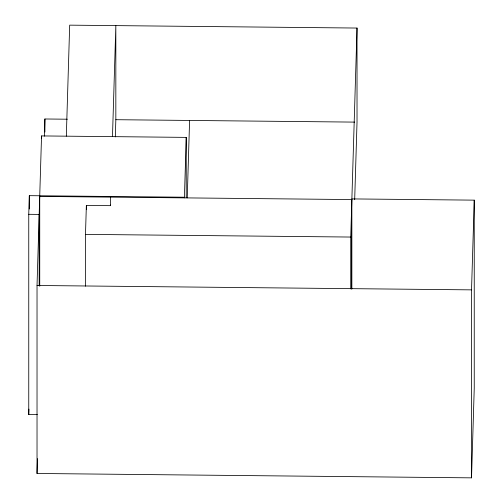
<?xml version="1.0" encoding="UTF-8"?>
<svg xmlns="http://www.w3.org/2000/svg" width="503" height="503" viewBox="0 0 503 503"><rect width="100%" height="100%" fill="white"/><g stroke="black" fill="none" stroke-linecap="round" stroke-linejoin="round"><path stroke-width="0.75" d="M37.367 414.623L28.753 414.541L28.753 214.303L29.319 195.661L184.425 197.22L186.236 137.382L41.548 135.923L37.027 285.49L37.027 473.474L471.531 477.85L474.247 388.127L474.247 200.144L351.861 198.911L351.861 289.068M28.753 414.541L28.916 409.102M44.383 136.187L44.905 118.985L67.358 119.211M37.027 473.474L37.474 458.629M66.327 136.175L69.684 25.15L357.023 28.049L357.023 122.128L354.678 199.722M85.485 286.201L85.485 234.379L86.365 205.419L110.415 205.664L110.673 196.478L110.673 197.132M112.483 136.64L115.835 25.615L115.835 119.701L115.319 136.904M187.248 197.849L189.593 120.443M350.729 288.873L350.729 237.051L357.023 28.049M471.531 477.85L471.531 289.866L474.247 200.144M115.835 119.701L354.678 122.11M39.737 196.415L351.861 199.565M28.753 214.303L39.177 214.41L39.177 285.685M85.485 234.379L350.729 237.051M37.027 285.49L471.531 289.866M351.603 207.437L351.603 288.999M186.236 137.382L186.236 197.754M184.425 197.22L184.425 197.874M110.415 205.01L110.415 205.664M86.365 205.419L86.365 209.342M44.905 118.985L44.905 132.031M41.548 135.923L41.548 138.275M39.737 195.761L39.737 286.257M29.319 195.661L29.319 209.009"/></g></svg>
